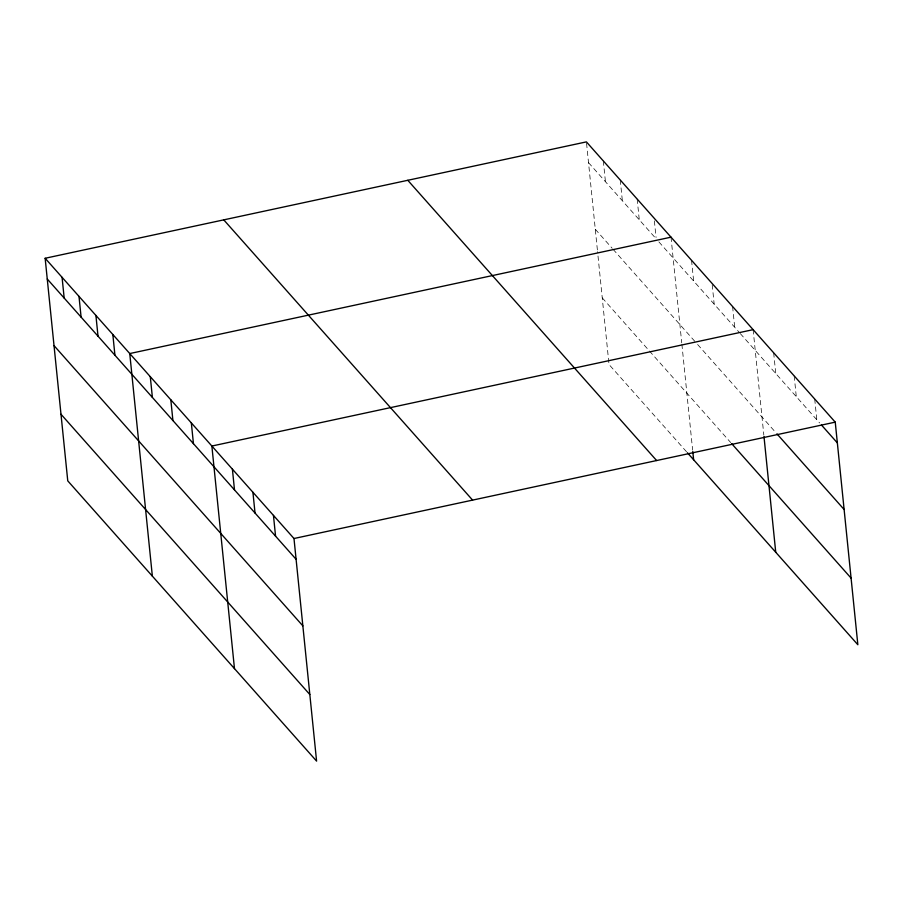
<?xml version="1.0" encoding="UTF-8"?>
<svg xmlns="http://www.w3.org/2000/svg" width="903" height="903" viewBox="0 0 903 903"><rect width="100%" height="100%" fill="white"/><g stroke="black" fill="none" stroke-linecap="round" stroke-linejoin="round"><path stroke-width="0.68" stroke-dasharray="4.51 3.39" d="M588.519 162.642L655.307 237.861M658.874 241.88L739.376 332.541M740.302 333.591L819.619 422.92M595.28 229.249L612.2 248.302M613.092 249.307L696.687 343.445M697.613 344.494L775.993 432.785M602.256 297.877L648.568 350.025M649.449 351.03L730.708 442.549M686.494 451.737L609.017 364.485L597.56 251.655M814.709 399.013L816.82 419.771M794.177 375.896L796.288 396.654M773.657 352.78L775.767 373.526M753.125 329.651L763.848 435.223M732.593 306.535L734.703 327.292M712.207 284.795L714.183 304.164M691.54 260.29L693.651 281.047M671.008 237.173L681.731 342.734M681.878 344.145L692.635 450.055M654.37 220.885L656.063 237.478M637.168 199.055L639.279 219.813M620.248 180.002L622.359 200.748M603.328 160.937L605.439 181.695M586.555 143.272L597.414 250.255"/><path stroke-width="1.35" d="M45.15 258.269L293.983 538.515L316.592 761.116L67.759 480.859L45.15 258.269L586.408 141.884L835.241 422.141L857.85 644.731L687.386 452.742M671.008 237.173L129.75 353.558L152.359 576.148M753.125 329.651L211.866 446.037L234.475 668.638M293.983 538.515L835.241 422.141M821.482 425.031L837.352 442.888M776.93 433.835L844.113 509.495M731.644 443.599L851.089 578.123M407.795 180.295L656.628 460.541M223.763 219.858L472.596 500.115M47.261 279.016L296.082 559.273M54.022 345.623L302.855 625.881M60.998 414.251L309.819 694.509M763.994 436.623L775.733 552.252M692.782 451.444L693.628 459.762M273.451 515.399L275.562 536.156M252.919 492.282L255.03 513.028M232.398 469.154L234.498 489.911M191.334 422.92L193.445 443.666M170.814 399.792L172.913 420.55M150.282 376.675L152.393 397.433M112.83 334.494L114.941 355.251M95.91 315.44L98.021 336.187M78.99 296.376L81.101 317.134M62.07 277.323L64.181 298.08"/></g></svg>
